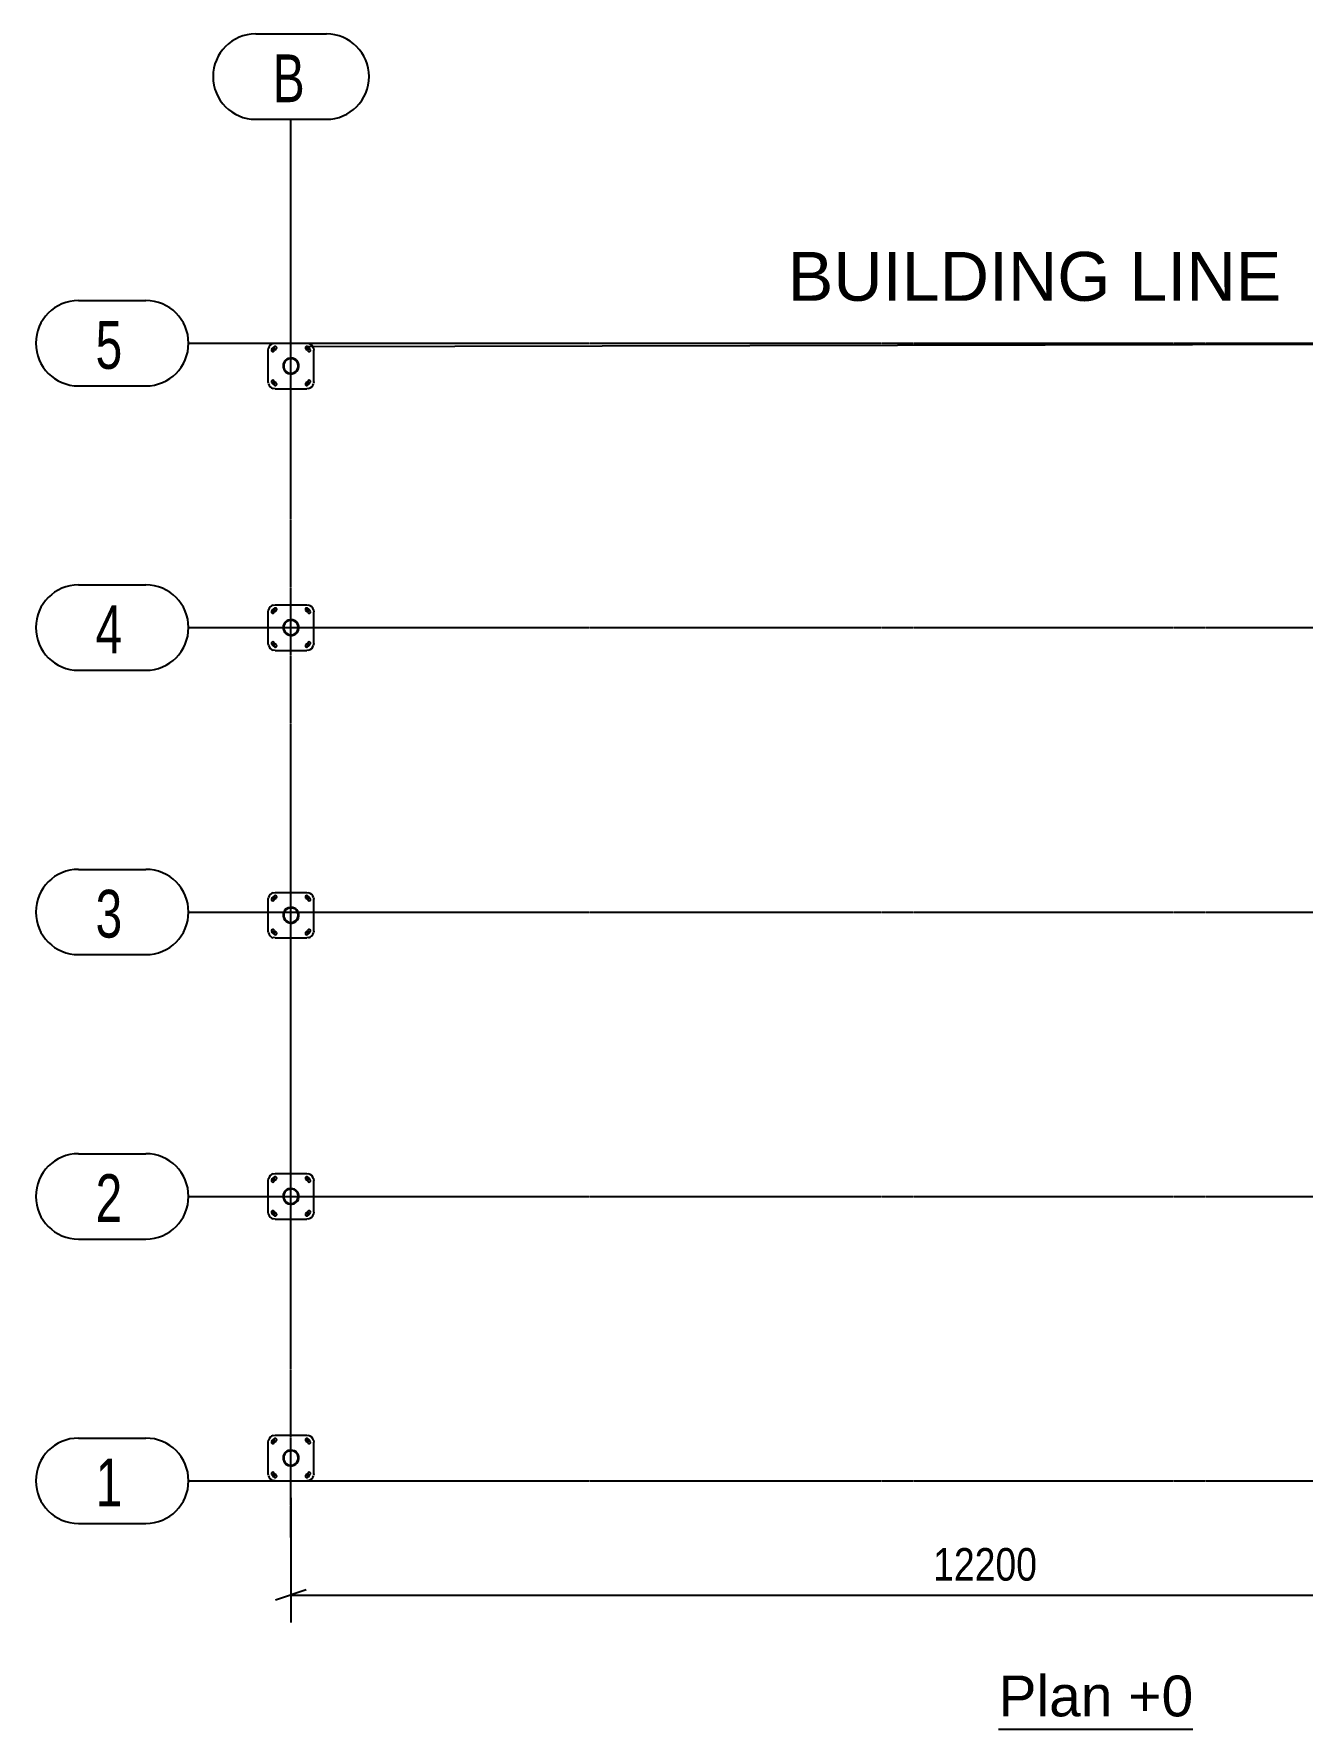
# Model space of a CAD drawing. Header units: millimetres. Extents: x 374 to 117179, y 600 to 17652.
# Drawn here: x 71745 to 82888, y 600 to 15502 of the extents above; entities that cross this region are included whole.
import ezdxf

# ---------------------------------------------------------------- set-up
doc = ezdxf.new("R2010")
doc.units = ezdxf.units.MM
doc.linetypes.add('DXK_LINE_DOT3', pattern=[5.9187, 2.979, -0.9799, 0.9799, -0.9799])
doc.styles.add('Arial', font='ARIAL.TTF', dxfattribs={"height": 0.2})
doc.styles.add('Arial Narrow', font='ARIALN.TTF', dxfattribs={"height": 0.2})
doc.styles.add('romsim', font='', dxfattribs={"height": 0.2})
doc.styles.get('romsim').set_extended_font_data('romsim')

# ---------------------------------------------------------------- blocks, each defined once
blk = doc.blocks.new('Unknown-502061-12 - 1506')
at = {"color": 7, "linetype": 'Continuous'}
blk.add_line((80221, 600), (81929, 600), dxfattribs=at)
at = {"color": 0, "linetype": 'Continuous'}
blk.add_wipeout([(81929, 712), (81929, 1088), (80221, 1088), (80221, 712)], dxfattribs=at)
at = {"color": 96, "linetype": 'Continuous', "style": 'Arial'}
blk.add_text('Plan +0', height=358.2, dxfattribs=at).set_placement((80221, 712))
blk = doc.blocks.new('Part-502061-12982 - 1506')
at = {"linetype": 'Continuous'}
h = blk.add_hatch(color=96, dxfattribs=at)
h.paths.add_polyline_path([(74074, 7755), (74074, 7765), (74071, 7775), (74068, 7785), (74063, 7793), (74057, 7801), (74050, 7808), (74042, 7814), (74033, 7819), (74024, 7823), (74014, 7825), (74004, 7825), (73994, 7825), (73985, 7823), (73975, 7819), (73967, 7814), (73959, 7808), (73952, 7801), (73946, 7793), (73941, 7785), (73937, 7775), (73935, 7765), (73935, 7755), (73935, 7746), (73937, 7736), (73941, 7726), (73946, 7718), (73952, 7710), (73959, 7703), (73967, 7697), (73975, 7692), (73985, 7688), (73994, 7686), (74004, 7686), (74014, 7686), (74024, 7688), (74033, 7692), (74042, 7697), (74050, 7703), (74057, 7710), (74063, 7718), (74068, 7726), (74071, 7736), (74074, 7746)])
h.paths.add_polyline_path([(74066, 7738), (74062, 7729), (74058, 7721), (74053, 7714), (74046, 7707), (74039, 7702), (74031, 7697), (74022, 7694), (74013, 7692), (74004, 7692), (73995, 7692), (73986, 7694), (73978, 7697), (73970, 7702), (73963, 7707), (73956, 7714), (73951, 7721), (73946, 7729), (73943, 7738), (73941, 7746), (73941, 7755), (73941, 7765), (73943, 7773), (73946, 7782), (73951, 7790), (73956, 7797), (73963, 7804), (73970, 7809), (73978, 7814), (73986, 7817), (73995, 7819), (74004, 7819), (74013, 7819), (74022, 7817), (74031, 7814), (74039, 7809), (74046, 7804), (74053, 7797), (74058, 7790), (74062, 7782), (74066, 7773), (74068, 7765), (74068, 7755), (74068, 7746)])
at = {"color": 7, "linetype": 'Continuous'}
for radius, start, end in [(69.8, 8.1818, 188.1818), (69.8, 188.1818, 8.1818), (63.8, 351.8182, 171.8182), (63.8, 171.8182, 351.8182)]:
    blk.add_arc((74004, 7755), radius, start, end, dxfattribs=at)
blk = doc.blocks.new('Bolt-502061-13000 - 1506')
at = {"color": 7, "linetype": 'Continuous'}
for centre, radius, start, end in [((73854, 12733), 7.25, 18, 198), ((73854, 12733), 7.25, 0, 180), ((73854, 12733), 7.25, 18, 198), ((73854, 12733), 7.25, 0, 180), ((73854, 12733), 7.25, 198, 18), ((73854, 12733), 7.25, 198, 18), ((73854, 12733), 7.25, 180, 0), ((73854, 12733), 7.25, 180, 0), ((73854, 12733), 5, 90, 270), ((73854, 12733), 5, 270, 90), ((74154, 12733), 7.25, 18, 198), ((74154, 12733), 7.25, 0, 180), ((74154, 12733), 7.25, 18, 198), ((74154, 12733), 7.25, 0, 180), ((74154, 12733), 7.25, 198, 18), ((74154, 12733), 7.25, 198, 18), ((74154, 12733), 7.25, 180, 0), ((74154, 12733), 7.25, 180, 0), ((74154, 12733), 5, 90, 270), ((74154, 12733), 5, 270, 90), ((73854, 12433), 7.25, 18, 198), ((73854, 12433), 7.25, 0, 180), ((73854, 12433), 7.25, 18, 198), ((73854, 12433), 7.25, 0, 180), ((73854, 12433), 7.25, 198, 18), ((73854, 12433), 7.25, 198, 18), ((73854, 12433), 7.25, 180, 0), ((73854, 12433), 7.25, 180, 0), ((73854, 12433), 5, 90, 270), ((73854, 12433), 5, 270, 90), ((74154, 12433), 7.25, 18, 198), ((74154, 12433), 7.25, 0, 180), ((74154, 12433), 7.25, 18, 198), ((74154, 12433), 7.25, 0, 180), ((74154, 12433), 7.25, 198, 18), ((74154, 12433), 7.25, 198, 18), ((74154, 12433), 7.25, 180, 0), ((74154, 12433), 7.25, 180, 0), ((74154, 12433), 5, 90, 270), ((74154, 12433), 5, 270, 90)]:
    blk.add_arc(centre, radius, start, end, dxfattribs=at)
blk = doc.blocks.new('Part-502061-12999 - 1506')
at = {"color": 7, "linetype": 'Continuous'}
for p, q in [((73804, 12723), (73806, 12739)), ((73804, 12443), (73804, 12723)), ((73833, 12726), (73832, 12723)), ((73834, 12728), (73833, 12726)), ((73840, 12736), (73834, 12728)), ((73846, 12742), (73840, 12736)), ((73852, 12748), (73846, 12742)), ((73849, 12781), (73864, 12783)), ((73851, 12711), (73853, 12713)), ((73860, 12754), (73852, 12748)), ((73853, 12713), (73855, 12715)), ((73855, 12715), (73859, 12720)), ((73859, 12720), (73863, 12725)), ((73862, 12755), (73860, 12754)), ((73865, 12755), (73862, 12755)), ((73863, 12725), (73868, 12729)), ((73864, 12783), (74144, 12783)), ((73868, 12729), (73873, 12732)), ((73873, 12732), (73875, 12734)), ((73875, 12734), (73877, 12737)), ((74132, 12737), (74133, 12734)), ((74133, 12734), (74136, 12732)), ((74136, 12732), (74141, 12729)), ((74141, 12729), (74146, 12725)), ((74144, 12783), (74160, 12781)), ((74147, 12755), (74144, 12755)), ((74146, 12725), (74150, 12720)), ((74149, 12754), (74147, 12755)), ((74157, 12748), (74149, 12754)), ((74150, 12720), (74153, 12715)), ((74153, 12715), (74155, 12713)), ((74155, 12713), (74158, 12711)), ((74163, 12742), (74157, 12748)), ((74169, 12736), (74163, 12742)), ((74174, 12728), (74169, 12736)), ((74176, 12726), (74174, 12728)), ((74176, 12723), (74176, 12726)), ((74202, 12739), (74204, 12723)), ((74204, 12443), (74204, 12723)), ((73806, 12428), (73804, 12443)), ((73832, 12444), (73833, 12441)), ((73833, 12441), (73834, 12439)), ((73834, 12439), (73840, 12431)), ((73840, 12431), (73846, 12425)), ((73846, 12425), (73852, 12419)), ((73864, 12383), (73849, 12386)), ((73853, 12454), (73851, 12456)), ((73852, 12419), (73860, 12413)), ((73855, 12452), (73853, 12454)), ((73859, 12447), (73855, 12452)), ((73863, 12442), (73859, 12447)), ((73860, 12413), (73862, 12412)), ((73862, 12412), (73865, 12412)), ((73868, 12438), (73863, 12442)), ((73864, 12383), (74144, 12383)), ((73873, 12435), (73868, 12438)), ((73875, 12433), (73873, 12435)), ((73877, 12430), (73875, 12433)), ((74133, 12433), (74132, 12430)), ((74136, 12435), (74133, 12433)), ((74141, 12438), (74136, 12435)), ((74146, 12442), (74141, 12438)), ((74144, 12412), (74147, 12412)), ((74160, 12386), (74144, 12383)), ((74150, 12447), (74146, 12442)), ((74147, 12412), (74149, 12413)), ((74149, 12413), (74157, 12419)), ((74153, 12452), (74150, 12447)), ((74155, 12454), (74153, 12452)), ((74158, 12456), (74155, 12454)), ((74157, 12419), (74163, 12425)), ((74163, 12425), (74169, 12431)), ((74169, 12431), (74174, 12439)), ((74174, 12439), (74176, 12441)), ((74176, 12441), (74176, 12444)), ((74204, 12443), (74202, 12428))]:
    blk.add_line(p, q, dxfattribs=at)
for centre, radius, start, end in [((73864, 12723), 60, 105, 165), ((73845, 12722), 12.5, 174.9991, 299.7726), ((73866, 12743), 12.5, 330.2274, 95.0009), ((74143, 12743), 12.5, 84.9991, 209.7726), ((74164, 12722), 12.5, 240.2274, 5.0009), ((74144, 12723), 60, 15, 75), ((73864, 12443), 60, 195, 255), ((73845, 12445), 12.5, 60.2274, 185.0009), ((73866, 12424), 12.5, 264.9991, 29.7726), ((74143, 12424), 12.5, 150.2274, 275.0009), ((74164, 12445), 12.5, 354.9991, 119.7726), ((74144, 12443), 60, 285, 345)]:
    blk.add_arc(centre, radius, start, end, dxfattribs=at)
blk = doc.blocks.new('GridLine-502061-1537 - 1506')
at = {"color": 246, "linetype": 'Continuous'}
for p, q in [((72137, 5658), (72729, 5658)), ((72137, 4908), (72729, 4908))]:
    blk.add_line(p, q, dxfattribs=at)
at = {"color": 246, "linetype": 'DXK_LINE_DOT3'}
blk.add_line((73104, 5283), (87104, 5283), dxfattribs=at)
at = {"color": 246, "linetype": 'Continuous'}
for centre, start, end in [((72137, 5283), 90, 270), ((72729, 5283), 270, 90)]:
    blk.add_arc(centre, 375, start, end, dxfattribs=at)
at = {"color": 136, "linetype": 'Continuous', "style": 'romsim', "width": 0.75}
blk.add_text('2', height=420, dxfattribs=at).set_placement((72287, 5058))
blk = doc.blocks.new('Part-502061-12981 - 1506')
at = {"linetype": 'Continuous'}
h = blk.add_hatch(color=96, dxfattribs=at)
h.paths.add_polyline_path([(74074, 2983), (74074, 2993), (74071, 3003), (74068, 3013), (74063, 3021), (74057, 3029), (74050, 3036), (74042, 3042), (74033, 3047), (74024, 3051), (74014, 3053), (74004, 3053), (73994, 3053), (73985, 3051), (73975, 3047), (73967, 3042), (73959, 3036), (73952, 3029), (73946, 3021), (73941, 3013), (73937, 3003), (73935, 2993), (73935, 2983), (73935, 2974), (73937, 2964), (73941, 2954), (73946, 2946), (73952, 2938), (73959, 2931), (73967, 2925), (73975, 2920), (73985, 2916), (73994, 2914), (74004, 2914), (74014, 2914), (74024, 2916), (74033, 2920), (74042, 2925), (74050, 2931), (74057, 2938), (74063, 2946), (74068, 2954), (74071, 2964), (74074, 2974)])
h.paths.add_polyline_path([(74066, 2966), (74062, 2957), (74058, 2949), (74053, 2942), (74046, 2935), (74039, 2930), (74031, 2925), (74022, 2922), (74013, 2920), (74004, 2920), (73995, 2920), (73986, 2922), (73978, 2925), (73970, 2930), (73963, 2935), (73956, 2942), (73951, 2949), (73946, 2957), (73943, 2966), (73941, 2974), (73941, 2983), (73941, 2993), (73943, 3001), (73946, 3010), (73951, 3018), (73956, 3025), (73963, 3032), (73970, 3037), (73978, 3042), (73986, 3045), (73995, 3047), (74004, 3047), (74013, 3047), (74022, 3045), (74031, 3042), (74039, 3037), (74046, 3032), (74053, 3025), (74058, 3018), (74062, 3010), (74066, 3001), (74068, 2993), (74068, 2983), (74068, 2974)])
at = {"color": 7, "linetype": 'Continuous'}
for radius, start, end in [(69.8, 8.1818, 188.1818), (69.8, 188.1818, 8.1818), (63.8, 351.8182, 171.8182), (63.8, 171.8182, 351.8182)]:
    blk.add_arc((74004, 2983), radius, start, end, dxfattribs=at)
blk = doc.blocks.new('GridLine-502061-1533 - 1506')
at = {"color": 246, "linetype": 'Continuous'}
for p, q in [((73694, 15502), (74315, 15502)), ((73694, 14752), (74315, 14752))]:
    blk.add_line(p, q, dxfattribs=at)
at = {"color": 246, "linetype": 'DXK_LINE_DOT3'}
blk.add_line((74004, 2283), (74004, 14752), dxfattribs=at)
at = {"color": 246, "linetype": 'Continuous'}
for centre, start, end in [((73694, 15127), 90, 270), ((74315, 15127), 270, 90)]:
    blk.add_arc(centre, 375, start, end, dxfattribs=at)
at = {"color": 136, "linetype": 'Continuous', "style": 'romsim', "width": 0.75}
blk.add_text('B', height=420, dxfattribs=at).set_placement((73844, 14902))
blk = doc.blocks.new('Part-502061-12983 - 1506')
at = {"linetype": 'Continuous'}
h = blk.add_hatch(color=96, dxfattribs=at)
h.paths.add_polyline_path([(74074, 5283), (74074, 5293), (74071, 5303), (74068, 5313), (74063, 5321), (74057, 5329), (74050, 5336), (74042, 5342), (74033, 5347), (74024, 5351), (74014, 5353), (74004, 5353), (73994, 5353), (73985, 5351), (73975, 5347), (73967, 5342), (73959, 5336), (73952, 5329), (73946, 5321), (73941, 5313), (73937, 5303), (73935, 5293), (73935, 5283), (73935, 5274), (73937, 5264), (73941, 5254), (73946, 5246), (73952, 5238), (73959, 5231), (73967, 5225), (73975, 5220), (73985, 5216), (73994, 5214), (74004, 5214), (74014, 5214), (74024, 5216), (74033, 5220), (74042, 5225), (74050, 5231), (74057, 5238), (74063, 5246), (74068, 5254), (74071, 5264), (74074, 5274)])
h.paths.add_polyline_path([(74066, 5266), (74062, 5257), (74058, 5249), (74053, 5242), (74046, 5235), (74039, 5230), (74031, 5225), (74022, 5222), (74013, 5220), (74004, 5220), (73995, 5220), (73986, 5222), (73978, 5225), (73970, 5230), (73963, 5235), (73956, 5242), (73951, 5249), (73946, 5257), (73943, 5266), (73941, 5274), (73941, 5283), (73941, 5293), (73943, 5301), (73946, 5310), (73951, 5318), (73956, 5325), (73963, 5332), (73970, 5337), (73978, 5342), (73986, 5345), (73995, 5347), (74004, 5347), (74013, 5347), (74022, 5345), (74031, 5342), (74039, 5337), (74046, 5332), (74053, 5325), (74058, 5318), (74062, 5310), (74066, 5301), (74068, 5293), (74068, 5283), (74068, 5274)])
at = {"color": 7, "linetype": 'Continuous'}
for radius, start, end in [(69.8, 8.1818, 188.1818), (69.8, 188.1818, 8.1818), (63.8, 351.8182, 171.8182), (63.8, 171.8182, 351.8182)]:
    blk.add_arc((74004, 5283), radius, start, end, dxfattribs=at)
blk = doc.blocks.new('GridLine-502061-1536 - 1506')
at = {"color": 246, "linetype": 'Continuous'}
for p, q in [((72137, 3158), (72729, 3158)), ((72137, 2408), (72729, 2408))]:
    blk.add_line(p, q, dxfattribs=at)
at = {"color": 246, "linetype": 'DXK_LINE_DOT3'}
blk.add_line((73104, 2783), (87104, 2783), dxfattribs=at)
at = {"color": 246, "linetype": 'Continuous'}
for centre, start, end in [((72137, 2783), 90, 270), ((72729, 2783), 270, 90)]:
    blk.add_arc(centre, 375, start, end, dxfattribs=at)
at = {"color": 136, "linetype": 'Continuous', "style": 'romsim', "width": 0.75}
blk.add_text('1', height=420, dxfattribs=at).set_placement((72287, 2558))
blk = doc.blocks.new('GridLine-502061-1538 - 1506')
at = {"color": 246, "linetype": 'Continuous'}
for p, q in [((72137, 8158), (72729, 8158)), ((72137, 7408), (72729, 7408))]:
    blk.add_line(p, q, dxfattribs=at)
at = {"color": 246, "linetype": 'DXK_LINE_DOT3'}
blk.add_line((73104, 7783), (87104, 7783), dxfattribs=at)
at = {"color": 246, "linetype": 'Continuous'}
for centre, start, end in [((72137, 7783), 90, 270), ((72729, 7783), 270, 90)]:
    blk.add_arc(centre, 375, start, end, dxfattribs=at)
at = {"color": 136, "linetype": 'Continuous', "style": 'romsim', "width": 0.75}
blk.add_text('3', height=420, dxfattribs=at).set_placement((72287, 7558))
blk = doc.blocks.new('GridLine-502061-1539 - 1506')
at = {"color": 246, "linetype": 'Continuous'}
for p, q in [((72137, 10658), (72729, 10658)), ((72137, 9908), (72729, 9908))]:
    blk.add_line(p, q, dxfattribs=at)
at = {"color": 246, "linetype": 'DXK_LINE_DOT3'}
blk.add_line((73104, 10283), (87104, 10283), dxfattribs=at)
at = {"color": 246, "linetype": 'Continuous'}
for centre, start, end in [((72137, 10283), 90, 270), ((72729, 10283), 270, 90)]:
    blk.add_arc(centre, 375, start, end, dxfattribs=at)
at = {"color": 136, "linetype": 'Continuous', "style": 'romsim', "width": 0.75}
blk.add_text('4', height=420, dxfattribs=at).set_placement((72287, 10058))
blk = doc.blocks.new('GridLine-502061-1540 - 1506')
at = {"color": 246, "linetype": 'Continuous'}
for p, q in [((72137, 13158), (72729, 13158)), ((72137, 12408), (72729, 12408))]:
    blk.add_line(p, q, dxfattribs=at)
at = {"color": 246, "linetype": 'DXK_LINE_DOT3'}
blk.add_line((73104, 12783), (87104, 12783), dxfattribs=at)
at = {"color": 246, "linetype": 'Continuous'}
for centre, start, end in [((72137, 12783), 90, 270), ((72729, 12783), 270, 90)]:
    blk.add_arc(centre, 375, start, end, dxfattribs=at)
at = {"color": 136, "linetype": 'Continuous', "style": 'romsim', "width": 0.75}
blk.add_text('5', height=420, dxfattribs=at).set_placement((72287, 12558))
blk = doc.blocks.new('Part-502061-12984 - 1506')
at = {"linetype": 'Continuous'}
h = blk.add_hatch(color=96, dxfattribs=at)
h.paths.add_polyline_path([(74074, 10283), (74074, 10293), (74071, 10303), (74068, 10313), (74063, 10321), (74057, 10329), (74050, 10336), (74042, 10342), (74033, 10347), (74024, 10351), (74014, 10353), (74004, 10353), (73994, 10353), (73985, 10351), (73975, 10347), (73967, 10342), (73959, 10336), (73952, 10329), (73946, 10321), (73941, 10313), (73937, 10303), (73935, 10293), (73935, 10283), (73935, 10274), (73937, 10264), (73941, 10254), (73946, 10246), (73952, 10238), (73959, 10231), (73967, 10225), (73975, 10220), (73985, 10216), (73994, 10214), (74004, 10214), (74014, 10214), (74024, 10216), (74033, 10220), (74042, 10225), (74050, 10231), (74057, 10238), (74063, 10246), (74068, 10254), (74071, 10264), (74074, 10274)])
h.paths.add_polyline_path([(74066, 10266), (74062, 10257), (74058, 10249), (74053, 10242), (74046, 10235), (74039, 10230), (74031, 10225), (74022, 10222), (74013, 10220), (74004, 10220), (73995, 10220), (73986, 10222), (73978, 10225), (73970, 10230), (73963, 10235), (73956, 10242), (73951, 10249), (73946, 10257), (73943, 10266), (73941, 10274), (73941, 10283), (73941, 10293), (73943, 10301), (73946, 10310), (73951, 10318), (73956, 10325), (73963, 10332), (73970, 10337), (73978, 10342), (73986, 10345), (73995, 10347), (74004, 10347), (74013, 10347), (74022, 10345), (74031, 10342), (74039, 10337), (74046, 10332), (74053, 10325), (74058, 10318), (74062, 10310), (74066, 10301), (74068, 10293), (74068, 10283), (74068, 10274)])
at = {"color": 7, "linetype": 'Continuous'}
for radius, start, end in [(69.8, 8.1818, 188.1818), (69.8, 188.1818, 8.1818), (63.8, 351.8182, 171.8182), (63.8, 171.8182, 351.8182)]:
    blk.add_arc((74004, 10283), radius, start, end, dxfattribs=at)
blk = doc.blocks.new('Part-502061-12986 - 1506')
at = {"color": 7, "linetype": 'Continuous'}
for p, q in [((73804, 3123), (73806, 3139)), ((73840, 3136), (73834, 3128)), ((73846, 3142), (73840, 3136)), ((73852, 3148), (73846, 3142)), ((73849, 3181), (73864, 3183)), ((73860, 3154), (73852, 3148)), ((73862, 3155), (73860, 3154)), ((73865, 3155), (73862, 3155)), ((73864, 3183), (74144, 3183)), ((73868, 3129), (73873, 3132)), ((73873, 3132), (73875, 3134)), ((73875, 3134), (73877, 3137)), ((74132, 3137), (74133, 3134)), ((74133, 3134), (74136, 3132)), ((74136, 3132), (74141, 3129)), ((74144, 3183), (74160, 3181)), ((74147, 3155), (74144, 3155)), ((74149, 3154), (74147, 3155)), ((74157, 3148), (74149, 3154)), ((74163, 3142), (74157, 3148)), ((74169, 3136), (74163, 3142)), ((74174, 3128), (74169, 3136)), ((74202, 3139), (74204, 3123)), ((73804, 2843), (73804, 3123)), ((73833, 3126), (73832, 3123)), ((73834, 3128), (73833, 3126)), ((73851, 3111), (73853, 3113)), ((73853, 3113), (73855, 3115)), ((73855, 3115), (73859, 3120)), ((73859, 3120), (73863, 3125)), ((73863, 3125), (73868, 3129)), ((74141, 3129), (74146, 3125)), ((74146, 3125), (74150, 3120)), ((74150, 3120), (74153, 3115)), ((74153, 3115), (74155, 3113)), ((74155, 3113), (74158, 3111)), ((74176, 3126), (74174, 3128)), ((74176, 3123), (74176, 3126)), ((74204, 2843), (74204, 3123)), ((73806, 2828), (73804, 2843)), ((73832, 2844), (73833, 2841)), ((73833, 2841), (73834, 2839)), ((73834, 2839), (73840, 2831)), ((73853, 2854), (73851, 2856)), ((73855, 2852), (73853, 2854)), ((73859, 2847), (73855, 2852)), ((73863, 2842), (73859, 2847)), ((73868, 2838), (73863, 2842)), ((73873, 2835), (73868, 2838)), ((73875, 2833), (73873, 2835)), ((73877, 2830), (73875, 2833)), ((74133, 2833), (74132, 2830)), ((74136, 2835), (74133, 2833)), ((74141, 2838), (74136, 2835)), ((74146, 2842), (74141, 2838)), ((74150, 2847), (74146, 2842)), ((74153, 2852), (74150, 2847)), ((74155, 2854), (74153, 2852)), ((74158, 2856), (74155, 2854)), ((74169, 2831), (74174, 2839)), ((74174, 2839), (74176, 2841)), ((74176, 2841), (74176, 2844)), ((74204, 2843), (74202, 2828)), ((73840, 2831), (73846, 2825)), ((73846, 2825), (73852, 2819)), ((73864, 2783), (73849, 2786)), ((73852, 2819), (73860, 2813)), ((73860, 2813), (73862, 2812)), ((73862, 2812), (73865, 2812)), ((73864, 2783), (74144, 2783)), ((74144, 2812), (74147, 2812)), ((74160, 2786), (74144, 2783)), ((74147, 2812), (74149, 2813)), ((74149, 2813), (74157, 2819)), ((74157, 2819), (74163, 2825)), ((74163, 2825), (74169, 2831))]:
    blk.add_line(p, q, dxfattribs=at)
for centre, radius, start, end in [((73864, 3123), 60, 105, 165), ((73866, 3143), 12.5, 330.2274, 95.0009), ((74143, 3143), 12.5, 84.9991, 209.7726), ((74144, 3123), 60, 15, 75), ((73845, 3122), 12.5, 174.9991, 299.7726), ((74164, 3122), 12.5, 240.2274, 5.0009), ((73845, 2845), 12.5, 60.2274, 185.0009), ((74164, 2845), 12.5, 354.9991, 119.7726), ((73864, 2843), 60, 195, 255), ((73866, 2824), 12.5, 264.9991, 29.7726), ((74143, 2824), 12.5, 150.2274, 275.0009), ((74144, 2843), 60, 285, 345)]:
    blk.add_arc(centre, radius, start, end, dxfattribs=at)
blk = doc.blocks.new('Bolt-502061-12987 - 1506')
at = {"color": 7, "linetype": 'Continuous'}
for centre, radius, start, end in [((73854, 3133), 7.25, 18, 198), ((73854, 3133), 7.25, 0, 180), ((73854, 3133), 7.25, 18, 198), ((73854, 3133), 7.25, 0, 180), ((73854, 3133), 7.25, 198, 18), ((73854, 3133), 7.25, 198, 18), ((73854, 3133), 7.25, 180, 0), ((73854, 3133), 7.25, 180, 0), ((73854, 3133), 5, 90, 270), ((73854, 3133), 5, 270, 90), ((74154, 3133), 7.25, 18, 198), ((74154, 3133), 7.25, 0, 180), ((74154, 3133), 7.25, 18, 198), ((74154, 3133), 7.25, 0, 180), ((74154, 3133), 7.25, 198, 18), ((74154, 3133), 7.25, 198, 18), ((74154, 3133), 7.25, 180, 0), ((74154, 3133), 7.25, 180, 0), ((74154, 3133), 5, 90, 270), ((74154, 3133), 5, 270, 90), ((73854, 2833), 7.25, 18, 198), ((73854, 2833), 7.25, 0, 180), ((73854, 2833), 7.25, 18, 198), ((73854, 2833), 7.25, 0, 180), ((73854, 2833), 7.25, 198, 18), ((73854, 2833), 7.25, 198, 18), ((73854, 2833), 7.25, 180, 0), ((73854, 2833), 7.25, 180, 0), ((73854, 2833), 5, 90, 270), ((73854, 2833), 5, 270, 90), ((74154, 2833), 7.25, 18, 198), ((74154, 2833), 7.25, 0, 180), ((74154, 2833), 7.25, 18, 198), ((74154, 2833), 7.25, 0, 180), ((74154, 2833), 7.25, 198, 18), ((74154, 2833), 7.25, 198, 18), ((74154, 2833), 7.25, 180, 0), ((74154, 2833), 7.25, 180, 0), ((74154, 2833), 5, 90, 270), ((74154, 2833), 5, 270, 90)]:
    blk.add_arc(centre, radius, start, end, dxfattribs=at)
blk = doc.blocks.new('Part-502061-12989 - 1506')
at = {"color": 7, "linetype": 'Continuous'}
for p, q in [((73804, 7895), (73806, 7911)), ((73834, 7900), (73833, 7898)), ((73840, 7908), (73834, 7900)), ((73846, 7914), (73840, 7908)), ((73852, 7920), (73846, 7914)), ((73849, 7953), (73864, 7955)), ((73860, 7926), (73852, 7920)), ((73862, 7927), (73860, 7926)), ((73865, 7927), (73862, 7927)), ((73863, 7897), (73868, 7901)), ((73864, 7955), (74144, 7955)), ((73868, 7901), (73873, 7904)), ((73873, 7904), (73875, 7906)), ((73875, 7906), (73877, 7909)), ((74132, 7909), (74133, 7906)), ((74133, 7906), (74136, 7904)), ((74136, 7904), (74141, 7901)), ((74141, 7901), (74146, 7897)), ((74144, 7955), (74160, 7953)), ((74147, 7927), (74144, 7927)), ((74149, 7926), (74147, 7927)), ((74157, 7920), (74149, 7926)), ((74163, 7914), (74157, 7920)), ((74169, 7908), (74163, 7914)), ((74174, 7900), (74169, 7908)), ((74176, 7898), (74174, 7900)), ((74202, 7911), (74204, 7895)), ((73804, 7615), (73804, 7895)), ((73833, 7898), (73832, 7895)), ((73851, 7883), (73853, 7885)), ((73853, 7885), (73855, 7887)), ((73855, 7887), (73859, 7892)), ((73859, 7892), (73863, 7897)), ((74146, 7897), (74150, 7892)), ((74150, 7892), (74153, 7887)), ((74153, 7887), (74155, 7885)), ((74155, 7885), (74158, 7883)), ((74176, 7895), (74176, 7898)), ((74204, 7615), (74204, 7895)), ((73806, 7600), (73804, 7615)), ((73832, 7616), (73833, 7613)), ((73833, 7613), (73834, 7611)), ((73834, 7611), (73840, 7603)), ((73840, 7603), (73846, 7597)), ((73853, 7626), (73851, 7628)), ((73855, 7624), (73853, 7626)), ((73859, 7619), (73855, 7624)), ((73863, 7614), (73859, 7619)), ((73868, 7610), (73863, 7614)), ((73873, 7607), (73868, 7610)), ((73875, 7605), (73873, 7607)), ((73877, 7602), (73875, 7605)), ((74133, 7605), (74132, 7602)), ((74136, 7607), (74133, 7605)), ((74141, 7610), (74136, 7607)), ((74146, 7614), (74141, 7610)), ((74150, 7619), (74146, 7614)), ((74153, 7624), (74150, 7619)), ((74155, 7626), (74153, 7624)), ((74158, 7628), (74155, 7626)), ((74163, 7597), (74169, 7603)), ((74169, 7603), (74174, 7611)), ((74174, 7611), (74176, 7613)), ((74176, 7613), (74176, 7616)), ((74204, 7615), (74202, 7600)), ((73846, 7597), (73852, 7591)), ((73864, 7555), (73849, 7558)), ((73852, 7591), (73860, 7585)), ((73860, 7585), (73862, 7584)), ((73862, 7584), (73865, 7584)), ((73864, 7555), (74144, 7555)), ((74144, 7584), (74147, 7584)), ((74160, 7558), (74144, 7555)), ((74147, 7584), (74149, 7585)), ((74149, 7585), (74157, 7591)), ((74157, 7591), (74163, 7597))]:
    blk.add_line(p, q, dxfattribs=at)
for centre, radius, start, end in [((73864, 7895), 60, 105, 165), ((73866, 7915), 12.5, 330.2274, 95.0009), ((74143, 7915), 12.5, 84.9991, 209.7726), ((74144, 7895), 60, 15, 75), ((73845, 7894), 12.5, 174.9991, 299.7726), ((74164, 7894), 12.5, 240.2274, 5.0009), ((73845, 7617), 12.5, 60.2274, 185.0009), ((73866, 7596), 12.5, 264.9991, 29.7726), ((74143, 7596), 12.5, 150.2274, 275.0009), ((74164, 7617), 12.5, 354.9991, 119.7726), ((73864, 7615), 60, 195, 255), ((74144, 7615), 60, 285, 345)]:
    blk.add_arc(centre, radius, start, end, dxfattribs=at)
blk = doc.blocks.new('Bolt-502061-12990 - 1506')
at = {"color": 7, "linetype": 'Continuous'}
for centre, radius, start, end in [((73854, 7905), 7.25, 18, 198), ((73854, 7905), 7.25, 0, 180), ((73854, 7905), 7.25, 18, 198), ((73854, 7905), 7.25, 0, 180), ((73854, 7905), 7.25, 198, 18), ((73854, 7905), 7.25, 198, 18), ((73854, 7905), 7.25, 180, 0), ((73854, 7905), 7.25, 180, 0), ((73854, 7905), 5, 90, 270), ((73854, 7905), 5, 270, 90), ((74154, 7905), 7.25, 18, 198), ((74154, 7905), 7.25, 0, 180), ((74154, 7905), 7.25, 18, 198), ((74154, 7905), 7.25, 0, 180), ((74154, 7905), 7.25, 198, 18), ((74154, 7905), 7.25, 198, 18), ((74154, 7905), 7.25, 180, 0), ((74154, 7905), 7.25, 180, 0), ((74154, 7905), 5, 90, 270), ((74154, 7905), 5, 270, 90), ((73854, 7605), 7.25, 18, 198), ((73854, 7605), 7.25, 0, 180), ((73854, 7605), 7.25, 18, 198), ((73854, 7605), 7.25, 0, 180), ((73854, 7605), 7.25, 198, 18), ((73854, 7605), 7.25, 198, 18), ((73854, 7605), 7.25, 180, 0), ((73854, 7605), 7.25, 180, 0), ((73854, 7605), 5, 90, 270), ((73854, 7605), 5, 270, 90), ((74154, 7605), 7.25, 18, 198), ((74154, 7605), 7.25, 0, 180), ((74154, 7605), 7.25, 18, 198), ((74154, 7605), 7.25, 0, 180), ((74154, 7605), 7.25, 198, 18), ((74154, 7605), 7.25, 198, 18), ((74154, 7605), 7.25, 180, 0), ((74154, 7605), 7.25, 180, 0), ((74154, 7605), 5, 90, 270), ((74154, 7605), 5, 270, 90)]:
    blk.add_arc(centre, radius, start, end, dxfattribs=at)
blk = doc.blocks.new('Part-502061-12992 - 1506')
at = {"color": 7, "linetype": 'Continuous'}
for p, q in [((73804, 5423), (73806, 5439)), ((73804, 5143), (73804, 5423)), ((73833, 5426), (73832, 5423)), ((73834, 5428), (73833, 5426)), ((73840, 5436), (73834, 5428)), ((73846, 5442), (73840, 5436)), ((73852, 5448), (73846, 5442)), ((73849, 5481), (73864, 5483)), ((73851, 5411), (73853, 5413)), ((73860, 5454), (73852, 5448)), ((73853, 5413), (73855, 5415)), ((73855, 5415), (73859, 5420)), ((73859, 5420), (73863, 5425)), ((73862, 5455), (73860, 5454)), ((73865, 5455), (73862, 5455)), ((73863, 5425), (73868, 5429)), ((73864, 5483), (74144, 5483)), ((73868, 5429), (73873, 5432)), ((73873, 5432), (73875, 5434)), ((73875, 5434), (73877, 5437)), ((74132, 5437), (74133, 5434)), ((74133, 5434), (74136, 5432)), ((74136, 5432), (74141, 5429)), ((74141, 5429), (74146, 5425)), ((74144, 5483), (74160, 5481)), ((74147, 5455), (74144, 5455)), ((74146, 5425), (74150, 5420)), ((74149, 5454), (74147, 5455)), ((74157, 5448), (74149, 5454)), ((74150, 5420), (74153, 5415)), ((74153, 5415), (74155, 5413)), ((74155, 5413), (74158, 5411)), ((74163, 5442), (74157, 5448)), ((74169, 5436), (74163, 5442)), ((74174, 5428), (74169, 5436)), ((74176, 5426), (74174, 5428)), ((74176, 5423), (74176, 5426)), ((74202, 5439), (74204, 5423)), ((74204, 5143), (74204, 5423)), ((73806, 5128), (73804, 5143)), ((73832, 5144), (73833, 5141)), ((73833, 5141), (73834, 5139)), ((73834, 5139), (73840, 5131)), ((73840, 5131), (73846, 5125)), ((73846, 5125), (73852, 5119)), ((73864, 5083), (73849, 5086)), ((73853, 5154), (73851, 5156)), ((73852, 5119), (73860, 5113)), ((73855, 5152), (73853, 5154)), ((73859, 5147), (73855, 5152)), ((73863, 5142), (73859, 5147)), ((73860, 5113), (73862, 5112)), ((73862, 5112), (73865, 5112)), ((73868, 5138), (73863, 5142)), ((73864, 5083), (74144, 5083)), ((73873, 5135), (73868, 5138)), ((73875, 5133), (73873, 5135)), ((73877, 5130), (73875, 5133)), ((74133, 5133), (74132, 5130)), ((74136, 5135), (74133, 5133)), ((74141, 5138), (74136, 5135)), ((74146, 5142), (74141, 5138)), ((74144, 5112), (74147, 5112)), ((74160, 5086), (74144, 5083)), ((74150, 5147), (74146, 5142)), ((74147, 5112), (74149, 5113)), ((74149, 5113), (74157, 5119)), ((74153, 5152), (74150, 5147)), ((74155, 5154), (74153, 5152)), ((74158, 5156), (74155, 5154)), ((74157, 5119), (74163, 5125)), ((74163, 5125), (74169, 5131)), ((74169, 5131), (74174, 5139)), ((74174, 5139), (74176, 5141)), ((74176, 5141), (74176, 5144)), ((74204, 5143), (74202, 5128))]:
    blk.add_line(p, q, dxfattribs=at)
for centre, radius, start, end in [((73864, 5423), 60, 105, 165), ((73845, 5422), 12.5, 174.9991, 299.7726), ((73866, 5443), 12.5, 330.2274, 95.0009), ((74143, 5443), 12.5, 84.9991, 209.7726), ((74164, 5422), 12.5, 240.2274, 5.0009), ((74144, 5423), 60, 15, 75), ((73864, 5143), 60, 195, 255), ((73845, 5145), 12.5, 60.2274, 185.0009), ((73866, 5124), 12.5, 264.9991, 29.7726), ((74143, 5124), 12.5, 150.2274, 275.0009), ((74164, 5145), 12.5, 354.9991, 119.7726), ((74144, 5143), 60, 285, 345)]:
    blk.add_arc(centre, radius, start, end, dxfattribs=at)
blk = doc.blocks.new('Bolt-502061-12993 - 1506')
at = {"color": 7, "linetype": 'Continuous'}
for centre, radius, start, end in [((73854, 5433), 7.25, 18, 198), ((73854, 5433), 7.25, 0, 180), ((73854, 5433), 7.25, 18, 198), ((73854, 5433), 7.25, 0, 180), ((73854, 5433), 7.25, 198, 18), ((73854, 5433), 7.25, 198, 18), ((73854, 5433), 7.25, 180, 0), ((73854, 5433), 7.25, 180, 0), ((73854, 5433), 5, 90, 270), ((73854, 5433), 5, 270, 90), ((74154, 5433), 7.25, 18, 198), ((74154, 5433), 7.25, 0, 180), ((74154, 5433), 7.25, 18, 198), ((74154, 5433), 7.25, 0, 180), ((74154, 5433), 7.25, 198, 18), ((74154, 5433), 7.25, 198, 18), ((74154, 5433), 7.25, 180, 0), ((74154, 5433), 7.25, 180, 0), ((74154, 5433), 5, 90, 270), ((74154, 5433), 5, 270, 90), ((73854, 5133), 7.25, 18, 198), ((73854, 5133), 7.25, 0, 180), ((73854, 5133), 7.25, 18, 198), ((73854, 5133), 7.25, 0, 180), ((73854, 5133), 7.25, 198, 18), ((73854, 5133), 7.25, 198, 18), ((73854, 5133), 7.25, 180, 0), ((73854, 5133), 7.25, 180, 0), ((73854, 5133), 5, 90, 270), ((73854, 5133), 5, 270, 90), ((74154, 5133), 7.25, 18, 198), ((74154, 5133), 7.25, 0, 180), ((74154, 5133), 7.25, 18, 198), ((74154, 5133), 7.25, 0, 180), ((74154, 5133), 7.25, 198, 18), ((74154, 5133), 7.25, 198, 18), ((74154, 5133), 7.25, 180, 0), ((74154, 5133), 7.25, 180, 0), ((74154, 5133), 5, 90, 270), ((74154, 5133), 5, 270, 90)]:
    blk.add_arc(centre, radius, start, end, dxfattribs=at)
blk = doc.blocks.new('Part-502061-12995 - 1506')
at = {"color": 7, "linetype": 'Continuous'}
for p, q in [((73804, 10423), (73806, 10439)), ((73840, 10436), (73834, 10428)), ((73846, 10442), (73840, 10436)), ((73852, 10448), (73846, 10442)), ((73849, 10481), (73864, 10483)), ((73860, 10454), (73852, 10448)), ((73862, 10455), (73860, 10454)), ((73865, 10455), (73862, 10455)), ((73864, 10483), (74144, 10483)), ((73868, 10429), (73873, 10432)), ((73873, 10432), (73875, 10434)), ((73875, 10434), (73877, 10437)), ((74132, 10437), (74133, 10434)), ((74133, 10434), (74136, 10432)), ((74136, 10432), (74141, 10429)), ((74144, 10483), (74160, 10481)), ((74147, 10455), (74144, 10455)), ((74149, 10454), (74147, 10455)), ((74157, 10448), (74149, 10454)), ((74163, 10442), (74157, 10448)), ((74169, 10436), (74163, 10442)), ((74174, 10428), (74169, 10436)), ((74202, 10439), (74204, 10423)), ((73804, 10143), (73804, 10423)), ((73833, 10426), (73832, 10423)), ((73834, 10428), (73833, 10426)), ((73851, 10411), (73853, 10413)), ((73853, 10413), (73855, 10415)), ((73855, 10415), (73859, 10420)), ((73859, 10420), (73863, 10425)), ((73863, 10425), (73868, 10429)), ((74141, 10429), (74146, 10425)), ((74146, 10425), (74150, 10420)), ((74150, 10420), (74153, 10415)), ((74153, 10415), (74155, 10413)), ((74155, 10413), (74158, 10411)), ((74176, 10426), (74174, 10428)), ((74176, 10423), (74176, 10426)), ((74204, 10143), (74204, 10423)), ((73806, 10128), (73804, 10143)), ((73832, 10144), (73833, 10141)), ((73833, 10141), (73834, 10139)), ((73834, 10139), (73840, 10131)), ((73853, 10154), (73851, 10156)), ((73855, 10152), (73853, 10154)), ((73859, 10147), (73855, 10152)), ((73863, 10142), (73859, 10147)), ((73868, 10138), (73863, 10142)), ((73873, 10135), (73868, 10138)), ((73875, 10133), (73873, 10135)), ((74136, 10135), (74133, 10133)), ((74141, 10138), (74136, 10135)), ((74146, 10142), (74141, 10138)), ((74150, 10147), (74146, 10142)), ((74153, 10152), (74150, 10147)), ((74155, 10154), (74153, 10152)), ((74158, 10156), (74155, 10154)), ((74169, 10131), (74174, 10139)), ((74174, 10139), (74176, 10141)), ((74176, 10141), (74176, 10144)), ((74204, 10143), (74202, 10128)), ((73840, 10131), (73846, 10125)), ((73846, 10125), (73852, 10119)), ((73864, 10083), (73849, 10086)), ((73852, 10119), (73860, 10113)), ((73860, 10113), (73862, 10112)), ((73862, 10112), (73865, 10112)), ((73864, 10083), (74144, 10083)), ((73877, 10130), (73875, 10133)), ((74133, 10133), (74132, 10130)), ((74144, 10112), (74147, 10112)), ((74160, 10086), (74144, 10083)), ((74147, 10112), (74149, 10113)), ((74149, 10113), (74157, 10119)), ((74157, 10119), (74163, 10125)), ((74163, 10125), (74169, 10131))]:
    blk.add_line(p, q, dxfattribs=at)
for centre, radius, start, end in [((73864, 10423), 60, 105, 165), ((73866, 10443), 12.5, 330.2274, 95.0009), ((74143, 10443), 12.5, 84.9991, 209.7726), ((74144, 10423), 60, 15, 75), ((73845, 10422), 12.5, 174.9991, 299.7726), ((74164, 10422), 12.5, 240.2274, 5.0009), ((73845, 10145), 12.5, 60.2274, 185.0009), ((74164, 10145), 12.5, 354.9991, 119.7726), ((73864, 10143), 60, 195, 255), ((73866, 10124), 12.5, 264.9991, 29.7726), ((74143, 10124), 12.5, 150.2274, 275.0009), ((74144, 10143), 60, 285, 345)]:
    blk.add_arc(centre, radius, start, end, dxfattribs=at)
blk = doc.blocks.new('Bolt-502061-12996 - 1506')
at = {"color": 7, "linetype": 'Continuous'}
for centre, radius, start, end in [((73854, 10433), 7.25, 18, 198), ((73854, 10433), 7.25, 0, 180), ((73854, 10433), 7.25, 18, 198), ((73854, 10433), 7.25, 0, 180), ((73854, 10433), 7.25, 198, 18), ((73854, 10433), 7.25, 198, 18), ((73854, 10433), 7.25, 180, 0), ((73854, 10433), 7.25, 180, 0), ((73854, 10433), 5, 90, 270), ((73854, 10433), 5, 270, 90), ((74154, 10433), 7.25, 18, 198), ((74154, 10433), 7.25, 0, 180), ((74154, 10433), 7.25, 18, 198), ((74154, 10433), 7.25, 0, 180), ((74154, 10433), 7.25, 198, 18), ((74154, 10433), 7.25, 198, 18), ((74154, 10433), 7.25, 180, 0), ((74154, 10433), 7.25, 180, 0), ((74154, 10433), 5, 90, 270), ((74154, 10433), 5, 270, 90), ((73854, 10133), 7.25, 18, 198), ((73854, 10133), 7.25, 0, 180), ((73854, 10133), 7.25, 18, 198), ((73854, 10133), 7.25, 0, 180), ((73854, 10133), 7.25, 198, 18), ((73854, 10133), 7.25, 198, 18), ((73854, 10133), 5, 90, 270), ((73854, 10133), 5, 270, 90), ((74154, 10133), 7.25, 18, 198), ((74154, 10133), 7.25, 0, 180), ((74154, 10133), 7.25, 18, 198), ((74154, 10133), 7.25, 0, 180), ((74154, 10133), 7.25, 198, 18), ((74154, 10133), 7.25, 198, 18), ((74154, 10133), 5, 90, 270), ((74154, 10133), 5, 270, 90), ((73854, 10133), 7.25, 180, 0), ((73854, 10133), 7.25, 180, 0), ((74154, 10133), 7.25, 180, 0), ((74154, 10133), 7.25, 180, 0)]:
    blk.add_arc(centre, radius, start, end, dxfattribs=at)
blk = doc.blocks.new('Part-502061-12997 - 1506')
at = {"linetype": 'Continuous'}
h = blk.add_hatch(color=96, dxfattribs=at)
h.paths.add_polyline_path([(74074, 12583), (74074, 12593), (74071, 12603), (74068, 12613), (74063, 12621), (74057, 12629), (74050, 12636), (74042, 12642), (74033, 12647), (74024, 12651), (74014, 12653), (74004, 12653), (73994, 12653), (73985, 12651), (73975, 12647), (73967, 12642), (73959, 12636), (73952, 12629), (73946, 12621), (73941, 12613), (73937, 12603), (73935, 12593), (73935, 12583), (73935, 12574), (73937, 12564), (73941, 12554), (73946, 12546), (73952, 12538), (73959, 12531), (73967, 12525), (73975, 12520), (73985, 12516), (73994, 12514), (74004, 12514), (74014, 12514), (74024, 12516), (74033, 12520), (74042, 12525), (74050, 12531), (74057, 12538), (74063, 12546), (74068, 12554), (74071, 12564), (74074, 12574)])
h.paths.add_polyline_path([(74066, 12566), (74062, 12557), (74058, 12549), (74053, 12542), (74046, 12535), (74039, 12530), (74031, 12525), (74022, 12522), (74013, 12520), (74004, 12520), (73995, 12520), (73986, 12522), (73978, 12525), (73970, 12530), (73963, 12535), (73956, 12542), (73951, 12549), (73946, 12557), (73943, 12566), (73941, 12574), (73941, 12583), (73941, 12593), (73943, 12601), (73946, 12610), (73951, 12618), (73956, 12625), (73963, 12632), (73970, 12637), (73978, 12642), (73986, 12645), (73995, 12647), (74004, 12647), (74013, 12647), (74022, 12645), (74031, 12642), (74039, 12637), (74046, 12632), (74053, 12625), (74058, 12618), (74062, 12610), (74066, 12601), (74068, 12593), (74068, 12583), (74068, 12574)])
at = {"color": 7, "linetype": 'Continuous'}
for radius, start, end in [(69.8, 8.1818, 188.1818), (69.8, 188.1818, 8.1818), (63.8, 351.8182, 171.8182), (63.8, 171.8182, 351.8182)]:
    blk.add_arc((74004, 12583), radius, start, end, dxfattribs=at)
blk = doc.blocks.new('Line-502061-2307 - 1506')
at = {"color": 96, "linetype": 'Continuous'}
blk.add_line((74147, 12755), (87819, 12783), dxfattribs=at)
blk = doc.blocks.new('StraightDimension-502061-1543 - 1506')
at = {"color": 6, "linetype": 'Continuous'}
for p, q in [((74004, 2633), (74004, 1538)), ((86204, 2633), (86204, 1538)), ((74139, 1823), (73869, 1732)), ((86069, 1732), (86339, 1823)), ((74004, 1778), (86204, 1778))]:
    blk.add_line(p, q, dxfattribs=at)
at = {"color": 0}
blk.add_wipeout([(80621, 1845), (80621, 2265), (79587, 2265), (79587, 1845)], dxfattribs=at)
at = {"color": 7, "style": 'Arial Narrow'}
blk.add_text('12200', height=286.3, dxfattribs=at).set_placement((79647, 1905))
blk = doc.blocks.new('Text-502061-2315 - 1506')
at = {"color": 0, "linetype": 'Continuous'}
blk.add_wipeout([(82702, 13156), (82702, 13606), (78369, 13606), (78369, 13156)], dxfattribs=at)
at = {"color": 7, "linetype": 'Continuous', "style": 'Arial'}
blk.add_text('BUILDING LINE', height=429.79, dxfattribs=at).set_placement((78369, 13156))

msp = doc.modelspace()

# ---------------------------------------------------------------- block references
for name in ['GridLine-502061-1533 - 1506', 'GridLine-502061-1540 - 1506', 'Part-502061-12999 - 1506', 'Bolt-502061-13000 - 1506', 'Line-502061-2307 - 1506', 'Part-502061-12997 - 1506', 'GridLine-502061-1539 - 1506', 'Part-502061-12995 - 1506', 'Bolt-502061-12996 - 1506', 'Part-502061-12984 - 1506', 'GridLine-502061-1538 - 1506', 'Part-502061-12989 - 1506', 'Bolt-502061-12990 - 1506', 'Part-502061-12982 - 1506', 'GridLine-502061-1537 - 1506', 'Part-502061-12992 - 1506', 'Bolt-502061-12993 - 1506', 'Part-502061-12983 - 1506', 'GridLine-502061-1536 - 1506', 'Part-502061-12986 - 1506', 'Bolt-502061-12987 - 1506', 'Part-502061-12981 - 1506', 'Unknown-502061-12 - 1506']:
    msp.add_blockref(name, (0, 0))

# ---------------------------------------------------------------- next in the draw order: block references
for name in ['Text-502061-2315 - 1506', 'StraightDimension-502061-1543 - 1506']:
    msp.add_blockref(name, (0, 0))

doc.saveas('drawing.dxf')
